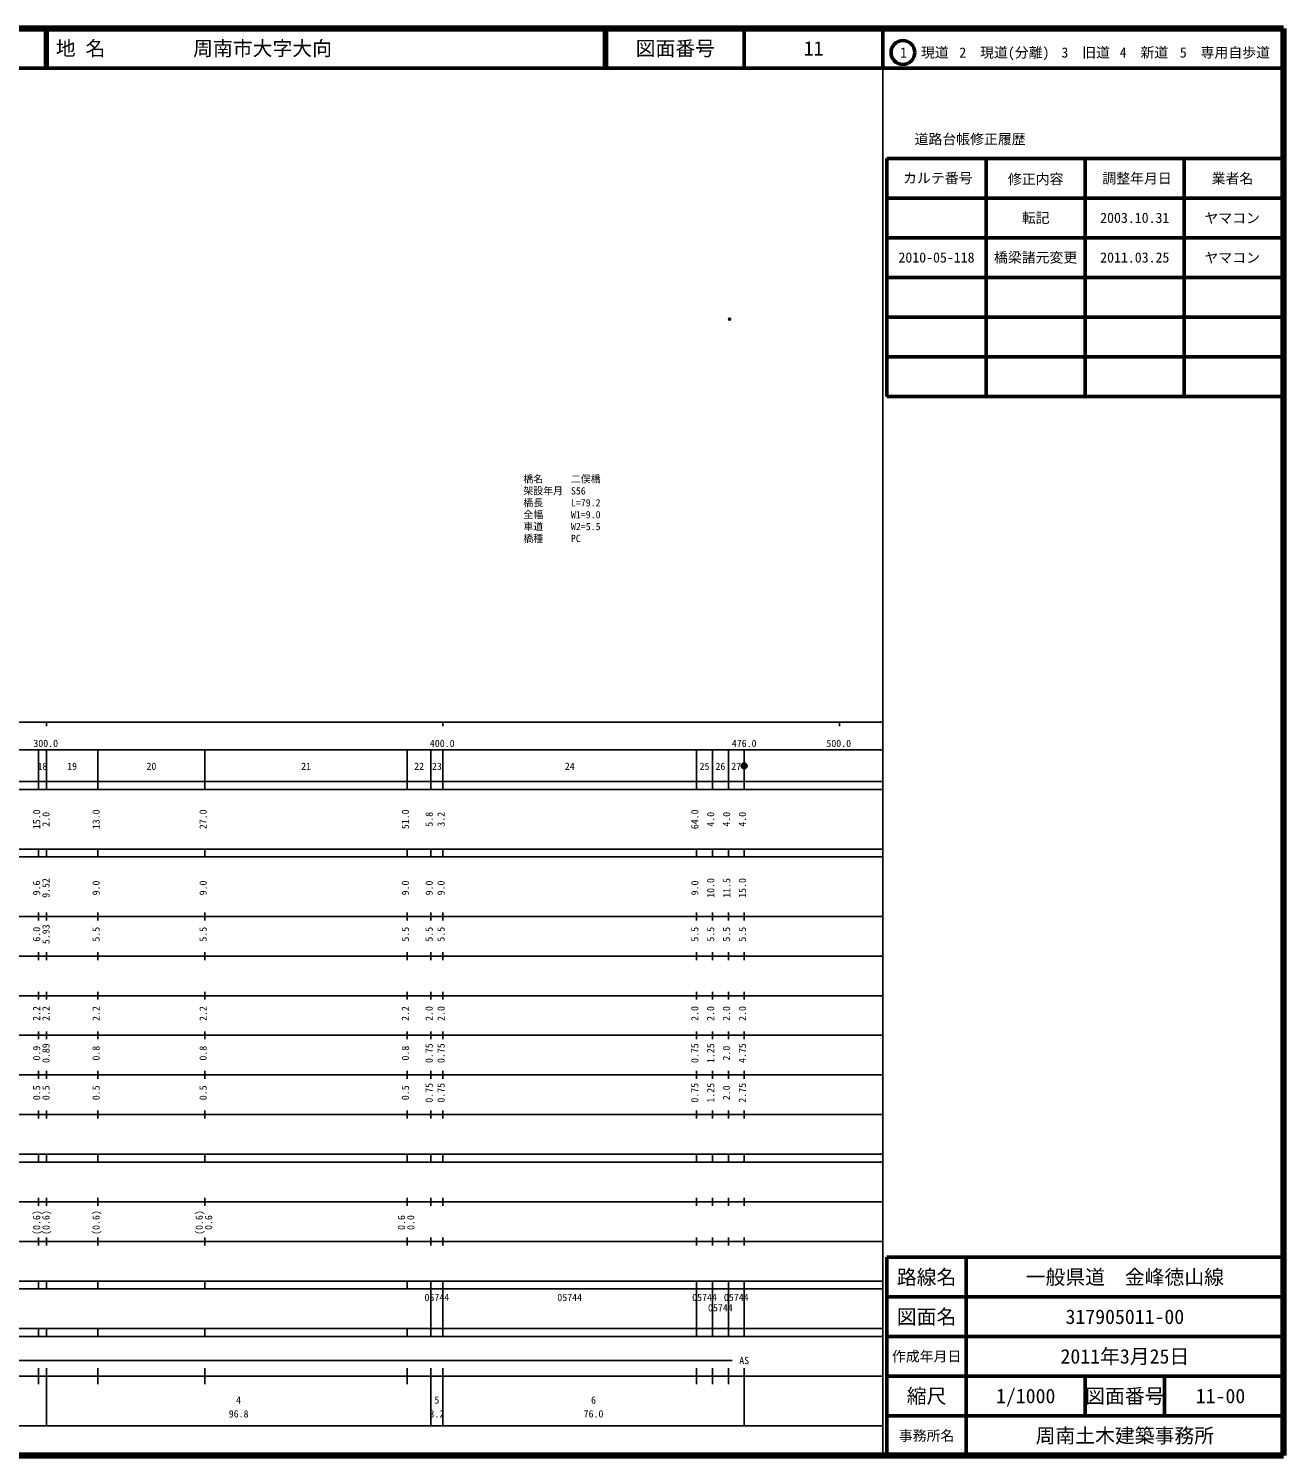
# Model space of a CAD drawing. Units: millimetres on the paper, with parts at other scales. Extents: x 40 to 680, y 20 to 380.
# Drawn here: x 363.5 to 680, y 20 to 380 of the extents above; entities that cross this region are included whole.
import ezdxf
from ezdxf.enums import TextEntityAlignment as Align

# ---------------------------------------------------------------- set-up
doc = ezdxf.new("R2010")
doc.units = ezdxf.units.MM
doc.header["$PDMODE"] = 32
doc.header["$PDSIZE"] = 0.5
for name, color, linetype in [('M-OTRS', 6, 'Continuous'), ('M-STR-HTXT', 7, 'Continuous'), ('M-TTL-TXT', 7, 'Continuous')]:
    doc.layers.add(name, color=color, linetype=linetype)
for name, color, linetype, lineweight in [('M-TTL', 2, 'Continuous', 140), ('M-TTL-BAND', 7, 'Continuous', 25), ('M-TTL-FRAM', 2, 'Continuous', 50), ('M-TTL-LINE', 7, 'Continuous', 50)]:
    doc.layers.add(name, color=color, linetype=linetype, lineweight=lineweight)
doc.styles.add('ＭＳ ゴシック', font='')
doc.styles.get('ＭＳ ゴシック').set_extended_font_data('MS Gothic')

msp = doc.modelspace()

# ---------------------------------------------------------------- hatches: boundary and pattern name
at = {"layer": 'M-TTL-BAND'}
msp.add_hatch(color=256, dxfattribs=at).paths.add_polyline_path([(544.75, 194, 1), (543.25, 194, 1)])

# ---------------------------------------------------------------- linework, layer by layer
at = {"layer": 'M-OTRS'}
msp.add_point((540.331, 306.678), dxfattribs=at)
at = {"layer": 'M-TTL'}
for p, q in [((680, 380), (40, 380)), ((680, 20), (680, 380)), ((40, 20), (680, 20))]:
    msp.add_line(p, q, dxfattribs=at)
at = {"layer": 'M-TTL-BAND'}
for p, q in [((579, 20), (579, 370)), ((40, 205), (579, 205)), ((368, 205), (368, 204)), ((468, 205), (468, 204)), ((568, 205), (568, 204)), ((68, 198), (579, 198)), ((366, 188), (366, 198)), ((368, 188), (368, 198)), ((381, 188), (381, 198)), ((408, 188), (408, 198)), ((459, 188), (459, 198)), ((465, 188), (465, 198)), ((468, 188), (468, 198)), ((532, 188), (532, 198)), ((536, 188), (536, 198)), ((540, 188), (540, 198)), ((544, 188), (544, 198)), ((40, 190), (579, 190)), ((40, 188), (579, 188)), ((40, 173), (579, 173)), ((366, 171), (366, 173)), ((368, 171), (368, 173)), ((381, 171), (381, 173)), ((408, 171), (408, 173)), ((459, 171), (459, 173)), ((465, 171), (465, 173)), ((468, 171), (468, 173)), ((532, 171), (532, 173)), ((536, 171), (536, 173)), ((540, 171), (540, 173)), ((544, 171), (544, 173)), ((40, 171), (579, 171)), ((40, 156), (579, 156)), ((366, 155), (366, 157)), ((368, 155), (368, 157)), ((381, 155), (381, 157)), ((408, 155), (408, 157)), ((459, 155), (459, 157)), ((465, 155), (465, 157)), ((468, 155), (468, 157)), ((532, 155), (532, 157)), ((536, 155), (536, 157)), ((540, 155), (540, 157)), ((544, 155), (544, 157)), ((46, 146), (579, 146)), ((366, 145), (366, 147)), ((368, 145), (368, 147)), ((381, 145), (381, 147)), ((408, 145), (408, 147)), ((459, 145), (459, 147)), ((465, 145), (465, 147)), ((468, 145), (468, 147)), ((532, 145), (532, 147)), ((536, 145), (536, 147)), ((540, 145), (540, 147)), ((544, 145), (544, 147)), ((366, 135), (366, 137)), ((368, 135), (368, 137)), ((381, 135), (381, 137)), ((408, 135), (408, 137)), ((459, 135), (459, 137)), ((465, 135), (465, 137)), ((468, 135), (468, 137)), ((532, 135), (532, 137)), ((536, 135), (536, 137)), ((540, 135), (540, 137)), ((544, 135), (544, 137)), ((52, 136), (579, 136)), ((46, 126), (579, 126)), ((366, 125), (366, 127)), ((368, 125), (368, 127)), ((381, 125), (381, 127)), ((408, 125), (408, 127)), ((459, 125), (459, 127)), ((465, 125), (465, 127)), ((468, 125), (468, 127)), ((532, 125), (532, 127)), ((536, 125), (536, 127)), ((540, 125), (540, 127)), ((544, 125), (544, 127)), ((52, 116), (579, 116)), ((366, 115), (366, 117)), ((368, 115), (368, 117)), ((381, 115), (381, 117)), ((408, 115), (408, 117)), ((459, 115), (459, 117)), ((465, 115), (465, 117)), ((468, 115), (468, 117)), ((532, 115), (532, 117)), ((536, 115), (536, 117)), ((540, 115), (540, 117)), ((544, 115), (544, 117)), ((46, 106), (579, 106)), ((366, 105), (366, 107)), ((368, 105), (368, 107)), ((381, 105), (381, 107)), ((408, 105), (408, 107)), ((459, 105), (459, 107)), ((465, 105), (465, 107)), ((468, 105), (468, 107)), ((532, 105), (532, 107)), ((536, 105), (536, 107)), ((540, 105), (540, 107)), ((544, 105), (544, 107)), ((40, 96), (579, 96)), ((40, 94), (579, 94)), ((366, 94), (366, 96)), ((368, 94), (368, 96)), ((381, 94), (381, 96)), ((408, 94), (408, 96)), ((459, 94), (459, 96)), ((465, 94), (465, 96)), ((468, 94), (468, 96)), ((532, 94), (532, 96)), ((536, 94), (536, 96)), ((540, 94), (540, 96)), ((544, 94), (544, 96)), ((49, 84), (579, 84)), ((366, 83), (366, 85)), ((368, 83), (368, 85)), ((381, 83), (381, 85)), ((408, 83), (408, 85)), ((459, 83), (459, 85)), ((465, 83), (465, 85)), ((468, 83), (468, 85)), ((532, 83), (532, 85)), ((536, 83), (536, 85)), ((540, 83), (540, 85)), ((544, 83), (544, 85)), ((40, 74), (579, 74)), ((366, 73), (366, 75)), ((368, 73), (368, 75)), ((381, 73), (381, 75)), ((408, 73), (408, 75)), ((459, 73), (459, 75)), ((465, 73), (465, 75)), ((468, 73), (468, 75)), ((532, 73), (532, 75)), ((536, 73), (536, 75)), ((540, 73), (540, 75)), ((544, 73), (544, 75)), ((40, 64), (579, 64)), ((40, 62), (579, 62)), ((366, 62), (366, 64)), ((368, 62), (368, 64)), ((381, 62), (381, 64)), ((408, 62), (408, 64)), ((459, 62), (459, 64)), ((465, 62), (465, 64)), ((465, 52), (465, 62)), ((468, 62), (468, 64)), ((468, 52), (468, 62)), ((468, 52), (468, 62)), ((532, 62), (532, 64)), ((532, 52), (532, 62)), ((532, 52), (532, 62)), ((536, 62), (536, 64)), ((536, 52), (536, 62)), ((536, 52), (536, 62)), ((540, 62), (540, 64)), ((540, 52), (540, 62)), ((540, 52), (540, 62)), ((544, 62), (544, 64)), ((544, 52), (544, 62)), ((40, 52), (579, 52)), ((366, 50), (366, 52)), ((368, 50), (368, 52)), ((381, 50), (381, 52)), ((408, 50), (408, 52)), ((459, 50), (459, 52)), ((465, 50), (465, 52)), ((468, 50), (468, 52)), ((532, 50), (532, 52)), ((536, 50), (536, 52)), ((540, 50), (540, 52)), ((544, 50), (544, 52)), ((40, 50), (579, 50)), ((71, 44), (541, 44)), ((40, 40), (579, 40)), ((366, 38), (366, 42)), ((368, 27.5), (368, 42)), ((381, 38), (381, 42)), ((408, 38), (408, 42)), ((459, 38), (459, 42)), ((465, 27.5), (465, 42)), ((468, 27.5), (468, 42)), ((532, 38), (532, 42)), ((536, 38), (536, 42)), ((540, 38), (540, 42)), ((544, 27.5), (544, 42)), ((68, 27.5), (579, 27.5))]:
    msp.add_line(p, q, dxfattribs=at)
msp.add_lwpolyline([(544.75, 194, 1), (543.25, 194, 1)], format="xyb", close=True, dxfattribs=at)
at = {"layer": 'M-TTL-FRAM'}
for p, q in [((580, 347.197), (580, 287.197)), ((580, 347.197), (680, 347.197)), ((580, 287.197), (680, 287.197)), ((680, 70), (580, 70)), ((580, 70), (580, 20))]:
    msp.add_line(p, q, dxfattribs=at)
at = {"layer": 'M-TTL-LINE'}
for p, q in [((367.75, 380), (367.75, 370)), ((368.25, 380), (368.25, 370)), ((508.747, 380), (508.747, 370)), ((509.247, 380), (509.247, 370)), ((543.997, 380), (543.997, 370)), ((579, 380), (579, 370)), ((40, 370), (680, 370)), ((605, 347.197), (605, 287.197)), ((630, 347.197), (630, 287.197)), ((655, 347.197), (655, 287.197)), ((580, 337.197), (680, 337.197)), ((580, 327.197), (680, 327.197)), ((580, 317.197), (680, 317.197)), ((580, 307.197), (680, 307.197)), ((580, 297.197), (680, 297.197)), ((600, 70), (600, 20)), ((680, 60), (580, 60)), ((680, 50), (580, 50)), ((680, 40), (580, 40)), ((630, 40), (630, 30)), ((650, 40), (650, 30)), ((680, 30), (580, 30))]:
    msp.add_line(p, q, dxfattribs=at)
msp.add_circle((584.031, 373.958), 3, dxfattribs=at)

# ---------------------------------------------------------------- texts
at = {"layer": 'M-STR-HTXT', "style": 'ＭＳ ゴシック'}
for s, p in [('橋名', (488.296, 264.894)), ('二俣橋', (500.296, 264.894)), ('架設年月', (488.296, 261.894)), ('S56', (500.296, 261.894)), ('橋長', (488.296, 258.894)), ('L=79.2', (500.296, 258.894)), ('全幅', (488.296, 255.894)), ('W1=9.0', (500.296, 255.894)), ('橋種', (488.296, 249.894)), ('車道', (488.296, 252.894)), ('W2=5.5', (500.296, 252.894)), ('PC', (500.296, 249.894))]:
    msp.add_text(s, height=1.833, dxfattribs=at).set_placement(p, align=Align.BOTTOM_LEFT)
at = {"layer": 'M-TTL-BAND', "style": 'ＭＳ ゴシック'}
for s, p in [('300.0', (367.844, 198.195)), ('400.0', (467.844, 198.195)), ('476.0', (544, 198.195)), ('500.0', (567.844, 198.195)), ('18', (367, 192.405)), ('19', (374.5, 192.405)), ('20', (394.5, 192.405)), ('21', (433.5, 192.405)), ('22', (462, 192.405)), ('23', (466.5, 192.405)), ('24', (500, 192.405)), ('25', (534, 192.405)), ('26', (538, 192.405)), ('27', (542, 192.405)), ('AS', (544, 42.5)), ('4', (416.5, 32.523)), ('5', (466.5, 32.523)), ('6', (506, 32.523)), ('96.8', (416.5, 29.033)), ('3.2', (466.5, 29.033)), ('76.0', (506, 29.033))]:
    msp.add_text(s, height=1.833, dxfattribs=at).set_placement(p, align=Align.BOTTOM_CENTER)
for s, p in [('15.0', (367, 180.5)), ('2.0', (369.365, 180.5)), ('13.0', (382, 180.5)), ('27.0', (409, 180.5)), ('51.0', (460, 180.5)), ('5.8', (466, 180.5)), ('3.2', (469, 180.5)), ('64.0', (533, 180.5)), ('4.0', (537, 180.5)), ('4.0', (541, 180.5)), ('4.0', (545, 180.5)), ('9.6', (367, 163.174)), ('9.52', (369.365, 163.174)), ('9.0', (382, 163.174)), ('9.0', (409, 163.174)), ('9.0', (460, 163.174)), ('9.0', (466, 163.174)), ('9.0', (469, 163.174)), ('9.0', (533, 163.174)), ('10.0', (537, 163.174)), ('11.5', (541.045, 163.174)), ('15.0', (545, 163.174)), ('6.0', (367, 151.5)), ('5.93', (369.365, 151.5)), ('5.5', (382, 151.5)), ('5.5', (409, 151.5)), ('5.5', (460, 151.5)), ('5.5', (466, 151.5)), ('5.5', (469, 151.5)), ('5.5', (533, 151.5)), ('5.5', (537, 151.5)), ('5.5', (541, 151.5)), ('5.5', (545, 151.5)), ('2.2', (367, 131.5)), ('2.2', (369.365, 131.5)), ('2.2', (382, 131.5)), ('2.2', (409, 131.5)), ('2.2', (460, 131.5)), ('2.0', (466, 131.5)), ('2.0', (469, 131.5)), ('2.0', (533, 131.5)), ('2.0', (537, 131.5)), ('2.0', (541, 131.5)), ('2.0', (545, 131.5)), ('0.9', (367, 121.5)), ('0.89', (369.365, 121.5)), ('0.8', (382, 121.5)), ('0.8', (409, 121.5)), ('0.8', (460, 121.5)), ('0.75', (466, 121.5)), ('0.75', (469, 121.5)), ('0.75', (533, 121.5)), ('1.25', (537, 121.5)), ('2.0', (541, 121.5)), ('4.75', (545, 121.5)), ('0.5', (367, 111.5)), ('0.5', (369.365, 111.5)), ('0.5', (382, 111.5)), ('0.5', (409, 111.5)), ('0.5', (460, 111.5)), ('0.75', (466, 111.5)), ('0.75', (469, 111.5)), ('0.75', (533, 111.5)), ('1.25', (537, 111.5)), ('2.0', (541, 111.5)), ('2.75', (545, 111.5)), ('(0.6)', (367, 78.764)), ('(0.6)', (369.365, 78.764)), ('(0.6)', (382, 78.764)), ('(0.6)', (408, 78.764)), ('0.6', (410.37, 78.764)), ('0.6', (459, 78.764)), ('0.0', (461.37, 78.764))]:
    msp.add_text(s, height=1.833, rotation=90, dxfattribs=at).set_placement(p, align=Align.BOTTOM_CENTER)
for p in [(463.375, 58.405), (496.875, 58.405), (530.875, 58.405), (534.875, 55.794), (538.875, 58.405)]:
    msp.add_text('05744', height=1.833, dxfattribs=at).set_placement(p, align=Align.BOTTOM_LEFT)
at = {"layer": 'M-TTL-TXT', "style": 'ＭＳ ゴシック'}
for s, p in [('地 名', (370.38, 375)), ('周南市大字大向', (405.024, 375))]:
    msp.add_text(s, height=3.666, dxfattribs=at).set_placement(p, align=Align.MIDDLE_LEFT)
for s, height, p in [('図面番号', 3.666, (526.622, 375)), ('11', 3.666, (561.497, 375)), ('1\u3000現道', 2.566, (589.448, 373.958)), ('2\u3000現道(分離)', 2.566, (609.619, 373.958)), ('3\u3000旧道', 2.566, (630.121, 373.958)), ('4\u3000新道', 2.566, (644.824, 373.958)), ('5\u3000専用自歩道', 2.566, (665.228, 373.958)), ('道路台帳修正履歴', 2.566, (600.968, 352.113)), ('カルテ番号', 2.566, (592.839, 342.277)), ('修正内容', 2.566, (617.509, 342.023)), ('調整年月日', 2.566, (643.089, 342.197)), ('業者名', 2.566, (667.134, 342.197)), ('転記', 2.566, (617.5, 332.245)), ('2003.10.31', 2.566, (642.5, 332.245)), ('ヤマコン', 2.566, (667.077, 332.189)), ('2010-05-118', 2.566, (592.5, 322.245)), ('橋梁諸元変更', 2.566, (617.5, 322.245)), ('2011.03.25', 2.566, (642.5, 322.245)), ('ヤマコン', 2.566, (667.077, 322.189)), ('路線名', 3.666, (590, 65)), ('路線名', 3.666, (590, 65)), ('一般県道\u3000金峰徳山線', 3.666, (640, 65)), ('図面名', 3.666, (590, 55)), ('図面名', 3.666, (590, 55)), ('317905011-00', 3.666, (640, 55)), ('2011年3月25日', 3.666, (640, 45)), ('作成年月日', 2.566, (590, 45)), ('作成年月日', 2.566, (590, 45)), ('縮尺', 3.666, (590, 35)), ('縮尺', 3.666, (590, 35)), ('1/1000', 3.666, (615, 35)), ('図面番号', 3.666, (640, 35)), ('図面番号', 3.666, (640, 35)), ('11-00', 3.666, (664.125, 35)), ('事務所名', 2.566, (590, 25)), ('事務所名', 2.566, (590, 25)), ('周南土木建築事務所', 3.666, (640, 25))]:
    msp.add_text(s, height=height, dxfattribs=at).set_placement(p, align=Align.MIDDLE_CENTER)

doc.saveas('drawing.dxf')
